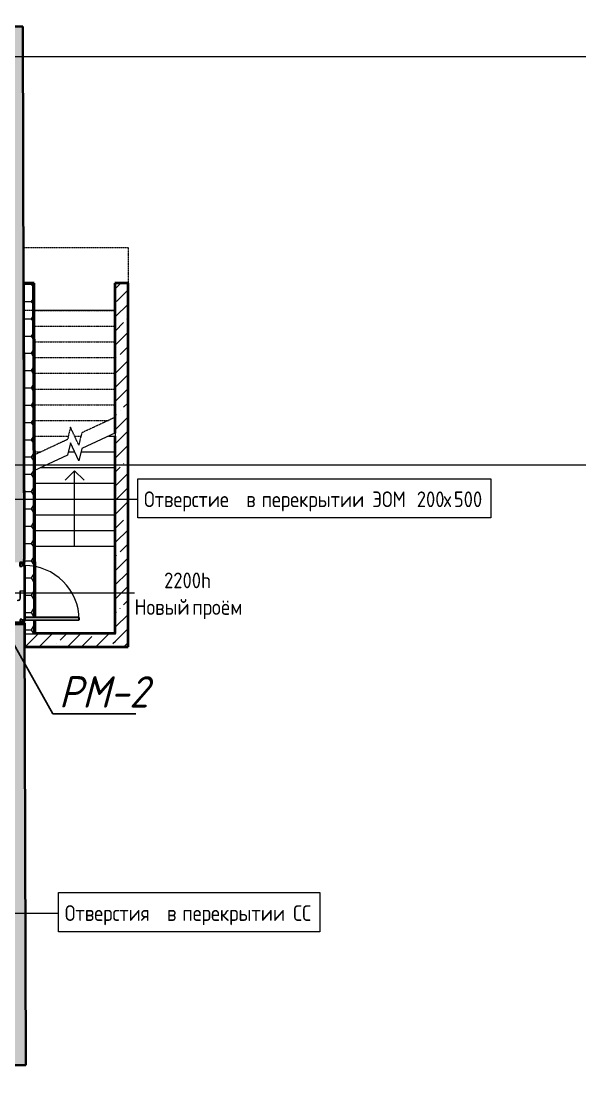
# Model space of a CAD drawing. Header units: millimetres. Extents: x 749182 to 2267578, y 70462 to 311449.
# Drawn here: x 1962239 to 1971120, y 236941 to 253986 of the extents above; entities that cross this region are included whole.
import ezdxf
from ezdxf import colors
from ezdxf.entities.mleader import LeaderData, LeaderLine
from ezdxf.math import Vec2, Vec3

# ---------------------------------------------------------------- set-up
doc = ezdxf.new("R2010")
doc.units = ezdxf.units.MM
for name, pattern in [('ADSK_Линия сетки', [25, 20, -2.5, 0, -2.5]), ('ADSK_Сверху', [4.5, 3, -1.5]), ('ADSK_Снесено', [4.5, 3, -1.5]), ('осеваяX2', [4, 2.5, -0.5, 0.5, -0.5])]:
    doc.linetypes.add(name, pattern=pattern)
for name, color, linetype, lineweight in [('Аннотация', 7, 'Continuous', 9), ('Двери', 7, 'Continuous', 20), ('Лестницы', 7, 'Continuous', 18), ('Марки дверей', 7, 'Continuous', 20), ('Оси', 165, 'осеваяX2', 13), ('Перекрытие', 7, 'Continuous', 18), ('Размер', 7, 'Continuous', 13), ('Стены', 184, 'Continuous', 40), ('Стены внутренние', 7, 'Continuous', 18), ('Стены наружные', 7, 'Continuous', 18), ('Стены разрез', 7, 'Continuous', 35), ('Стены штриховка', 7, 'Continuous', 18), ('Стрелки вверх', 7, 'Continuous', 18)]:
    doc.layers.add(name, color=color, linetype=linetype, lineweight=lineweight)
doc.layers.add('Линии', color=7, linetype='Continuous', lineweight=9, true_color=0x00a600)
doc.styles.add('GOST 2.304_new', font='isocpeur.ttf', dxfattribs={"width": 0.9, "oblique": 15})
doc.styles.add('GOST Common', font='GOST_Common.ttf', dxfattribs={"width": 0.9, "height": 350})
doc.styles.add('GOST Common_B', font='', dxfattribs={"width": 0.9, "height": 250})
doc.styles.get('GOST Common_B').set_extended_font_data('GOST Common', bold=True)
pattern_1 = [(45, (1958195.05, 210071.62), (-224.5064, 224.5064), []), (45, (1958419.55, 210071.62), (-224.5064, 224.5064), [396.875, -79.375, 3.353, -76.022])]

# ---------------------------------------------------------------- blocks, each defined once
blk = doc.blocks.new('Существующие стены подвал - Существующие стены подвал-614279-00 План подвала')
at = {"layer": 'Стены', "true_color": 0xc0c0c0}
h = blk.add_hatch(color=9, dxfattribs=at)
h.paths.add_polyline_path([(-6452, 26869), (-5646, 26869), (-5642, 28610), (-5645, 28610), (-5642, 28865), (-5637, 30542), (-6462, 30542), (-6462, 27322), (-6452, 27322), (-6453, 26869)])
h.paths.add_polyline_path([(3296, 27305), (4114, 27305), (4093, 34337), (3281, 34335), (3286, 32815), (3300, 28515), (2971, 28518), (2951, 27305), (3286, 27305)])
h.paths.add_polyline_path([(-5637, 31587), (-5634, 31587), (-5631, 32981), (-5631, 33008), (-5618, 36709), (-5634, 37250), (-5609, 43097), (-1755, 43060), (-1748, 43877), (-6429, 43914), (-6422, 37807), (-6439, 32895), (-6442, 31792), (-6462, 31792), (-6462, 31587), (-5641, 31587)])
h.paths.add_polyline_path([(3290, 35305), (4091, 35307), (4065, 43832), (-617, 43869), (-623, 43050), (3279, 43013), (3290, 36885), (3292, 36554), (3286, 35348), (3290, 35348), (3290, 35307)])
at = {"layer": 'Стены'}
for p, q in [((4091, 35257), (4093, 34427)), ((4093, 34427), (4093, 34387))]:
    blk.add_line(p, q, dxfattribs=at)
at = {"layer": 'Стены разрез'}
for p, q in [((4065, 43832), (-57, 43864)), ((4090, 35352), (4065, 43832)), ((4114, 27305), (4093, 34337)), ((2951, 27305), (4114, 27305))]:
    blk.add_line(p, q, dxfattribs=at)
blk = doc.blocks.new('Новые проёмы подвал - Новые проёмы подвал-999150-00 План подвала')
at = {"layer": 'Стены', "color": 0, "linetype": 'ADSK_Снесено'}
for p, q in [((4091, 35257), (4093, 34427)), ((4093, 34427), (4093, 34387))]:
    blk.add_line(p, q, dxfattribs=at)
at = {"layer": 'Стены разрез', "color": 0, "linetype": 'ADSK_Снесено'}
blk.add_line((4093, 34427), (4091, 35257), dxfattribs=at)
blk = doc.blocks.new('AC_Дверь_Однопольная_Стальная - ДН-11л 970х2200h-1983198-00 План подвала')
at = {"layer": 'Двери', "color": 5, "linetype": 'Continuous', "lineweight": 30, "true_color": 0x0000ff}
for p, q in [((435, 1277.5), (395, 1277.5)), ((395, 1277.5), (395, 407.5)), ((435, 407.5), (435, 1277.5)), ((-465, 407.5), (-485, 407.5)), ((-485, 407.5), (-485, 337.5)), ((-435, 407.5), (-465, 407.5)), ((-465, 407.5), (-465, 337.5)), ((-465, 337.5), (-465, 407.5)), ((-435, 367.5), (-435, 407.5)), ((-425, 367.5), (-435, 367.5)), ((-425, 337.5), (-425, 367.5)), ((395, 407.5), (435, 407.5)), ((435, 367.5), (425, 367.5)), ((425, 367.5), (425, 337.5)), ((465, 407.5), (435, 407.5)), ((435, 407.5), (435, 367.5)), ((465, 337.5), (465, 407.5)), ((485, 407.5), (465, 407.5)), ((465, 407.5), (465, 337.5)), ((485, 337.5), (485, 407.5)), ((-485, 337.5), (-465, 337.5)), ((-465, 337.5), (-425, 337.5)), ((425, 337.5), (465, 337.5)), ((465, 337.5), (485, 337.5))]:
    blk.add_line(p, q, dxfattribs=at)
at = {"layer": 'Двери', "color": 5, "linetype": 'Continuous', "true_color": 0x0000ff}
blk.add_arc((435, 407.5), 870, 90, 180, dxfattribs=at)
blk = doc.blocks.new('_DotSmall')
at = {"color": 0, "linetype": 'ByBlock', "lineweight": 35, "const_width": 0.5}
blk.add_lwpolyline([(-0.0625, 0, 1), (0.0625, 0, 1)], format="xyb", close=True, dxfattribs=at)

msp = doc.modelspace()

# ---------------------------------------------------------------- hatches: boundary and pattern name
at = {"layer": 'Стены внутренние'}
msp.add_hatch(color=0, dxfattribs=at).paths.add_polyline_path([(1962285.6463, 245378.3527), (1962285.8396, 245378.3527), (1962285.5242, 245419.7027)])
at = {"layer": 'Стены наружные', "lineweight": 9}
h = msp.add_hatch(dxfattribs=at)
h.set_pattern_fill('FP_6', color=0, style=0, pattern_type=2)
h.set_pattern_definition([(0, (1958195.05, 210071.62), (238.125, 137.482), [158.75, -317.5]), (120, (1958195.05, 210071.62), (-238.1254, 137.4813), [158.75, -317.5]), (60, (1958195.05, 210071.62), (-0.0004, 274.9633), [0, -317.5, 158.75, 0])])
h.paths.add_polyline_path([(1962438.9561, 244235.81), (1962438.9831, 244235.9929), (1962438.3702, 244458.7689), (1962288.371, 244458.2462), (1962289.5333, 244235.81), (1962309.2823, 244235.81)])
h.paths.add_polyline_path([(1962288.2607, 244498.3561), (1962438.2601, 244498.7688), (1962423.6173, 249820.9674), (1962273.6179, 249820.5547), (1962286.9873, 244961.1943)])
h = msp.add_hatch(dxfattribs=at)
h.set_pattern_fill('FP_5', color=0, style=0, pattern_type=2)
h.set_pattern_definition(pattern_1)
h.paths.add_polyline_path([(1963936.3017, 244035.81), (1963936.3017, 249820.81), (1963736.3017, 249820.81), (1963736.3017, 244035.81)])
h = msp.add_hatch(dxfattribs=at)
h.set_pattern_fill('FP_5', color=0, style=0, pattern_type=2)
h.set_pattern_definition(pattern_1)
h.paths.add_polyline_path([(1963726.3017, 244035.81), (1963736.3017, 244035.81), (1963736.3017, 244235.81), (1962289.0211, 244235.81), (1962289.6118, 244035.81), (1963691.6812, 244035.81)])

# ---------------------------------------------------------------- linework, layer by layer
at = {"layer": 'Аннотация', "color": 0, "lineweight": 9}
for p, q in [((1959168.7208, 246381.6462), (1964090.7427, 246381.6462)), ((1961364.2461, 239796.8613), (1962830.5563, 239796.8613))]:
    msp.add_line(p, q, dxfattribs=at)
at = {"layer": 'Аннотация', "color": 0, "lineweight": 9, "flags": 128}
for points in [[(1964090.7427, 246707.2191), (1969707.8427, 246707.2191), (1969707.8427, 246084.2191), (1964090.7427, 246084.2191)], [(1962830.5563, 240122.4343), (1966989.6563, 240122.4343), (1966989.6563, 239499.4343), (1962830.5563, 239499.4343)]]:
    msp.add_lwpolyline(points, close=True, dxfattribs=at)
at = {"layer": 'Лестницы', "color": 0, "linetype": 'ADSK_Сверху'}
for p, q in [((1962436.3017, 249385.81), (1963736.3017, 249385.81)), ((1962436.3017, 247314.3815), (1962436.3017, 249385.81)), ((1963736.3017, 247688.91), (1963736.3017, 249385.81)), ((1962436.3017, 249135.81), (1963736.3017, 249135.81)), ((1962436.3017, 249135.81), (1963736.3017, 249135.81)), ((1962436.3017, 248885.81), (1963736.3017, 248885.81)), ((1962436.3017, 248885.81), (1963736.3017, 248885.81)), ((1962436.3017, 248635.81), (1963736.3017, 248635.81)), ((1962436.3017, 248635.81), (1963736.3017, 248635.81)), ((1962436.3017, 248385.81), (1963736.3017, 248385.81)), ((1962436.3017, 248385.81), (1963736.3017, 248385.81)), ((1962436.3017, 248135.81), (1963736.3017, 248135.81)), ((1962436.3017, 248135.81), (1963736.3017, 248135.81)), ((1962436.3017, 247885.81), (1963736.3017, 247885.81)), ((1962436.3017, 247885.81), (1963736.3017, 247885.81)), ((1963736.3017, 247688.91), (1963199.5901, 247438.6373)), ((1962436.3017, 247635.81), (1963622.4284, 247635.81)), ((1962436.3017, 247635.81), (1963622.4284, 247635.81)), ((1963020.2676, 247527.4206), (1962973.0132, 247332.9828)), ((1963152.3358, 247244.1995), (1963020.2676, 247527.4206)), ((1962436.3017, 247385.81), (1962985.8519, 247385.81)), ((1962436.3017, 247385.81), (1962985.8519, 247385.81)), ((1962973.0132, 247332.9828), (1962436.3017, 247082.7101)), ((1963086.3017, 247385.81), (1963186.7515, 247385.81)), ((1963086.3017, 247385.81), (1963186.7515, 247385.81)), ((1963199.5901, 247438.6373), (1963152.3358, 247244.1995)), ((1962451.005, 247135.81), (1962550.1749, 247135.81)), ((1962451.005, 247135.81), (1962550.1749, 247135.81))]:
    msp.add_line(p, q, dxfattribs=at)
at = {"layer": 'Лестницы', "color": 0}
for p, q in [((1963736.3017, 247438.91), (1963199.5901, 247188.6373)), ((1963622.4284, 247385.81), (1963736.3017, 247385.81)), ((1963622.4284, 247385.81), (1963736.3017, 247385.81)), ((1963736.3017, 247385.81), (1963736.3017, 247438.91)), ((1963020.2676, 247277.4206), (1962973.0132, 247082.9828)), ((1963152.3358, 246994.1995), (1963020.2676, 247277.4206)), ((1963199.5901, 247188.6373), (1963152.3358, 246994.1995)), ((1962973.0132, 247082.9828), (1962436.3017, 246832.7101)), ((1962985.8519, 247135.81), (1963086.3017, 247135.81)), ((1962985.8519, 247135.81), (1963086.3017, 247135.81)), ((1963186.7515, 247135.81), (1963726.3017, 247135.81)), ((1963186.7515, 247135.81), (1963726.3017, 247135.81)), ((1962550.1749, 246885.81), (1963726.3017, 246885.81)), ((1962550.1749, 246885.81), (1963726.3017, 246885.81)), ((1962452.3806, 246635.81), (1963726.3017, 246635.81)), ((1962452.3806, 246635.81), (1963726.3017, 246635.81)), ((1962453.0684, 246385.81), (1963726.3017, 246385.81)), ((1962453.0684, 246385.81), (1963726.3017, 246385.81)), ((1962453.7563, 246135.81), (1963726.3017, 246135.81)), ((1962453.7563, 246135.81), (1963726.3017, 246135.81)), ((1962454.4441, 245885.81), (1963726.3017, 245885.81)), ((1962454.4441, 245885.81), (1963726.3017, 245885.81)), ((1962455.1319, 245635.81), (1963726.3017, 245635.81)), ((1962455.1319, 245635.81), (1963726.3017, 245635.81))]:
    msp.add_line(p, q, dxfattribs=at)
at = {"layer": 'Линии', "color": 0, "lineweight": 100}
msp.add_line((1962288.5083, 244408.3564), (1961473.5114, 244406.1141), dxfattribs=at)
at = {"layer": 'Марки дверей', "color": 0}
msp.add_line((1961879.6755, 244892.2334), (1964039.5897, 244892.7334), dxfattribs=at)
at = {"layer": 'Оси', "linetype": 'ADSK_Линия сетки'}
for p, q in [((1947108.8213, 253428.4045), (2015336.7643, 253428.4045)), ((1947108.8213, 246928.4045), (2015336.7643, 246928.4045))]:
    msp.add_line(p, q, dxfattribs=at)
at = {"layer": 'Перекрытие', "linetype": 'ADSK_Сверху'}
for p, q in [((1962273.8094, 249385.81), (1962270.8557, 250385.81)), ((1962270.8557, 250385.81), (1963936.3017, 250385.81)), ((1963936.3017, 250385.81), (1963936.3017, 249820.81)), ((1963936.3017, 249820.81), (1963726.3017, 249820.81)), ((1963726.3017, 249820.81), (1963726.3017, 249385.81)), ((1963726.3017, 249385.81), (1962273.8094, 249385.81))]:
    msp.add_line(p, q, dxfattribs=at)
at = {"layer": 'Перекрытие'}
msp.add_line((1963726.3017, 249385.8133), (1962444.8146, 249385.8133), dxfattribs=at)
at = {"layer": 'Стены внутренние', "color": 0, "lineweight": 40}
for p, q in [((1962285.7147, 245423.7476), (1962285.5122, 245423.747)), ((1962285.8396, 245378.3527), (1962285.7147, 245423.7476))]:
    msp.add_line(p, q, dxfattribs=at)
at = {"layer": 'Стены наружные', "color": 0, "lineweight": 40}
for p, q in [((1962443.6173, 249821.0224), (1962273.6179, 249820.5547)), ((1962273.6179, 249820.5547), (1962285.7147, 245423.7476)), ((1962458.26, 244498.8238), (1962443.6173, 249821.0224)), ((1963726.3017, 249820.81), (1963726.3017, 247434.2469)), ((1963936.3017, 249820.81), (1963726.3017, 249820.81)), ((1963936.3017, 244035.81), (1963936.3017, 249820.81)), ((1963726.3017, 247385.81), (1963726.3017, 244245.81)), ((1962285.9771, 245328.3529), (1962288.2607, 244498.3561)), ((1962458.9561, 244245.81), (1962458.3701, 244458.8239)), ((1962288.5083, 244408.3564), (1962289.5333, 244035.81)), ((1963726.3017, 244245.81), (1962458.9561, 244245.81)), ((1962289.5333, 244035.81), (1963936.3017, 244035.81))]:
    msp.add_line(p, q, dxfattribs=at)
at = {"layer": 'Стены штриховка', "color": 0}
for p, q in [((1962438.2601, 244498.7688), (1962423.6173, 249820.9674)), ((1963736.3017, 247438.91), (1963736.3017, 249820.81)), ((1963736.3017, 244235.81), (1963736.3017, 247385.81)), ((1962438.9836, 244235.81), (1962438.3702, 244458.7689)), ((1963736.3017, 244235.81), (1962288.983, 244235.81)), ((1962458.9837, 244235.81), (1962458.9561, 244245.81))]:
    msp.add_line(p, q, dxfattribs=at)
at = {"layer": 'Стрелки вверх', "color": 0}
for p, q in [((1963086.3017, 246835.81), (1962936.3017, 246685.81)), ((1963086.3017, 246635.81), (1963086.3017, 246835.81)), ((1963086.3017, 246835.81), (1963236.3017, 246685.81)), ((1963086.3017, 246385.81), (1963086.3017, 246635.81)), ((1963086.3017, 246135.81), (1963086.3017, 246385.81)), ((1963086.3017, 245885.81), (1963086.3017, 246135.81)), ((1963086.3017, 245635.81), (1963086.3017, 245885.81))]:
    msp.add_line(p, q, dxfattribs=at)

# ---------------------------------------------------------------- block references
at = {"layer": 'Двери', "color": 0, "rotation": 270.1576353814407}
msp.add_blockref('AC_Дверь_Однопольная_Стальная - ДН-11л 970х2200h-1983198-00 План подвала', (1961879.6755, 244892.2334), dxfattribs=at)
at = {"layer": 'Стены'}
msp.add_blockref('Существующие стены подвал - Существующие стены подвал-614279-00 План подвала', (1958195.046, 210071.6162), dxfattribs=at)
at = {"layer": 'Стены', "color": 0, "linetype": 'ADSK_Снесено'}
msp.add_blockref('Новые проёмы подвал - Новые проёмы подвал-999150-00 План подвала', (1958195.046, 210071.6162), dxfattribs=at)

# ---------------------------------------------------------------- texts
at = {"layer": 'Аннотация', "color": 0, "lineweight": 9, "char_height": 250, "attachment_point": 1, "style": 'GOST Common_B'}
for s, insert, width in [('Отверстие', (1964190.7427, 246506.6462), 1868.733563), ('ЭОМ', (1967822.1489, 246506.6462), 692.658), ('500', (1969119.9302, 246506.6462), 584.430187), ('\\fGOST Common|b1|i0|c204|p34|;\\W.9;в', (1965815.9458, 246506.6462), 194.810063), ('перекрытии', (1966060.0239, 246506.6462), 2034.682875), ('\\fGOST Common|b1|i0|c204|p34|;\\W.9;х', (1968959.1958, 246506.6462), 194.810062), ('Отверстия', (1962930.5563, 239921.8613), 1868.733563), ('\\fGOST Common|b1|i0|c204|p34|;\\W.9;в', (1964555.7594, 239921.8613), 194.810063), ('перекрытии', (1964799.8376, 239921.8613), 2034.682875), ('СС', (1966561.9626, 239921.8613), 389.620125)]:
    msp.add_mtext(s, dxfattribs=dict(at, insert=insert, width=width))
at = {"layer": 'Аннотация', "lineweight": 9, "insert": (1968393.6489, 246506.6462), "char_height": 250, "width": 685.442813, "attachment_point": 1, "style": 'GOST Common_B'}
msp.add_mtext(' 200', dxfattribs=at)
at = {"layer": 'Марки дверей', "color": 0, "lineweight": 9, "char_height": 250, "attachment_point": 1, "style": 'GOST Common'}
for s, insert, width in [('2200h', (1964509.8866, 245215.6605), 974.050312), ('\\fGOST Common|b0|i0|c204|p34|;\\W.9;л', (1962165.9493, 245009.2465), 194.810062), ('Новый', (1964039.5897, 244792.3272), 1017.341437), ('проём', (1964956.371, 244792.3272), 995.695875)]:
    msp.add_mtext(s, dxfattribs=dict(at, insert=insert, width=width))

# ---------------------------------------------------------------- leaders
at = {"layer": 'Размер', "color": 0, "ltscale": 20}
ml = msp.add_multileader_mtext('Standard', dxfattribs=at)
ml.set_content('\\A1;РМ-2', style='GOST 2.304_new')
ml.set_leader_properties()
ml.set_arrow_properties(name='DOTSMALL')
ml.build(insert=Vec2(0, 0))
ml.multileader.update_dxf_attribs({"text_left_attachment_type": 6, "text_right_attachment_type": 6, "dogleg_length": 1, "arrow_head_size": 100})
ctx = ml.context
ctx.base_point, ctx.char_height, ctx.arrow_head_size, ctx.landing_gap_size, ctx.plane_origin = Vec3(1962760.8449, 242966.7952), 500, 100, 0, Vec3(1942640.1838, 389947.4245)
ctx.left_attachment, ctx.right_attachment, ctx.text_align_type = 6, 6, 1
notes = []
notes.append((ctx, [(1, (1, 1, 0), (1962740.8449, 242966.7952), (1, 0), 20, [(0, [(1961779.4462, 244675.9132)], 0, [])])]))
ctx.mtext.insert, ctx.mtext.rotation, ctx.mtext.width, ctx.mtext.alignment, ctx.mtext.flow_direction = Vec3(1963547.3195, 243566.7952), 6.2831853072, 1286.674802, 2, 5
for ctx, leaders in notes:
    for number, flags, end, landing, length, lines in leaders:
        leader = LeaderData()
        leader.index, (leader.has_last_leader_line, leader.has_dogleg_vector, leader.attachment_direction) = number, flags
        leader.last_leader_point, leader.dogleg_vector, leader.dogleg_length = Vec3(end), Vec3(landing), length
        for number, points, colour, breaks in lines:
            line = LeaderLine()
            line.index, line.vertices, line.color, line.breaks = number, Vec3.list(points), colors.encode_raw_color(colour), breaks
            leader.lines.append(line)
        ctx.leaders.append(leader)

doc.saveas('drawing.dxf')
